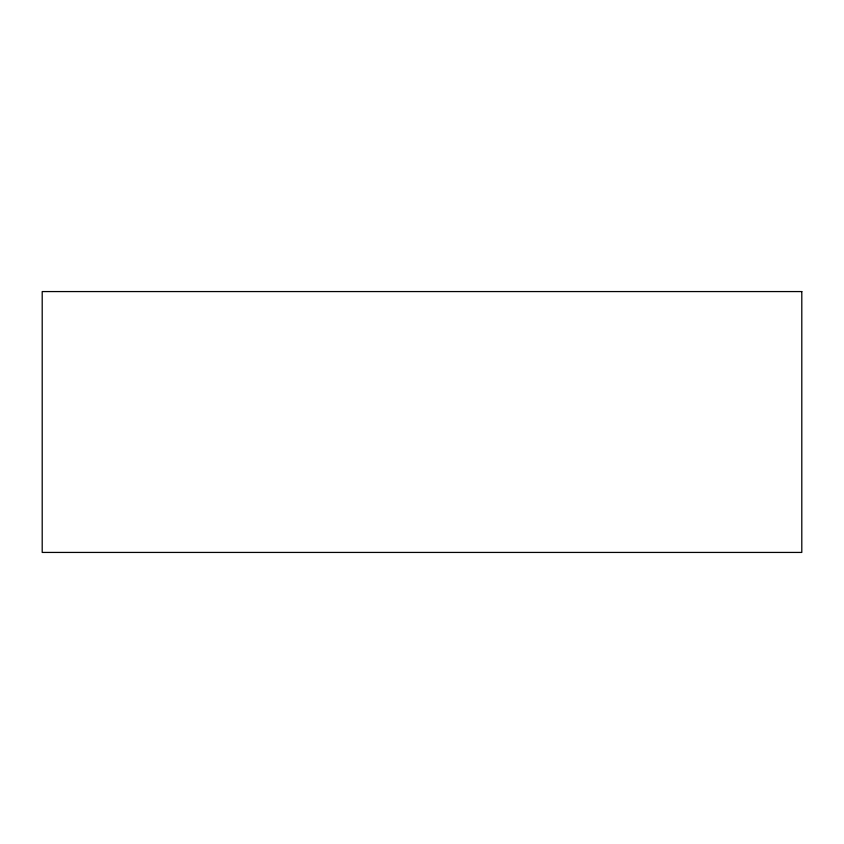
<?xml version="1.0" encoding="UTF-8"?>
<svg xmlns="http://www.w3.org/2000/svg" width="844" height="844" viewBox="0 0 844 844"><rect width="100%" height="100%" fill="white"/><g stroke="black" fill="none" stroke-linecap="round" stroke-linejoin="round"><path stroke-width="1.27" d="M801.8 291.57L42.2 291.57L42.2 552.43L801.8 552.43L801.8 291.57"/></g></svg>
